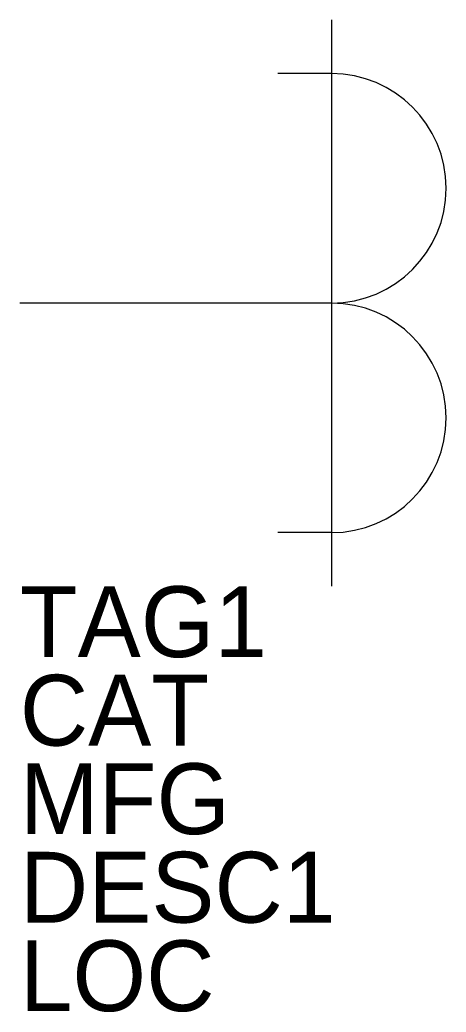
# Model space of a CAD drawing. Extents: x -0.28 to 0.48, y -1.25 to 0.5.
import ezdxf

# ---------------------------------------------------------------- set-up
doc = ezdxf.new("R2010")
doc.units = 0
doc.layers.get('0').update_dxf_attribs({"linetype": 'CONTINUOUS'})

msp = doc.modelspace()

# ---------------------------------------------------------------- linework, layer by layer
for p, q in [((0.2751, 0.5), (0.2751, -0.5)), ((0.2751, 0.4051), (0.1803, 0.4051)), ((0.2751, 0), (-0.2751, 0)), ((0.2751, -0.4051), (0.1803, -0.4051))]:
    msp.add_line(p, q)
for centre in [(0.2751, 0.2026), (0.2751, -0.2026)]:
    msp.add_arc(centre, 0.2026, 270, 90)

# ---------------------------------------------------------------- texts
for tag, p in [('TAG1', (-0.2751, -0.625)), ('CAT', (-0.2751, -0.78125)), ('MFG', (-0.2751, -0.9375)), ('DESC1', (-0.2751, -1.09375)), ('LOC', (-0.2751, -1.25))]:
    msp.add_attdef(tag, p, '', height=0.125)

doc.saveas('drawing.dxf')
